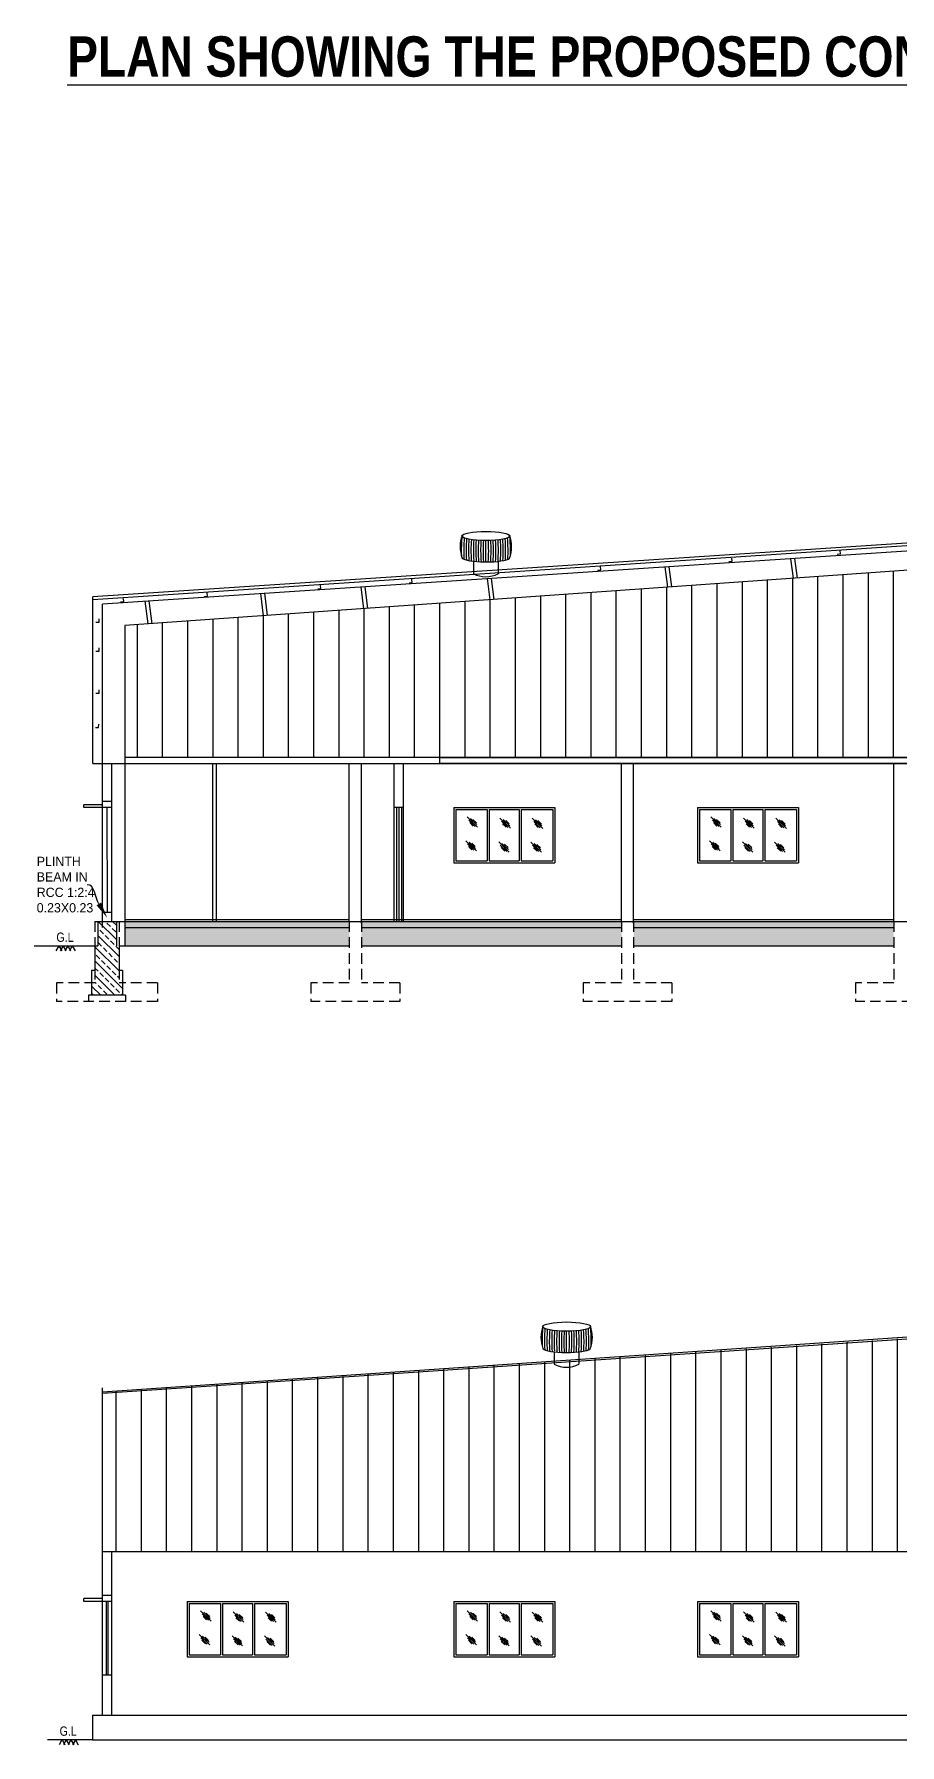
# Model space of a CAD drawing. Header units: metres. Extents: x 1422408 to 2267706, y 3009 to 80428.
# Drawn here: x 2267363.8 to 2267385.27, y 3115.99 to 3158.41 of the extents above; entities that cross this region are included whole.
import ezdxf
from ezdxf import colors
from ezdxf.entities.mleader import LeaderData, LeaderLine
from ezdxf.math import Vec2, Vec3

# ---------------------------------------------------------------- set-up
doc = ezdxf.new("R2010")
doc.units = ezdxf.units.M
doc.header["$LTSCALE"] = 3.5
doc.header["$MEASUREMENT"] = 0
doc.linetypes.add('DASHED2', pattern=[0.375, 0.25, -0.125])
doc.layers.get('0').update_dxf_attribs({"linetype": 'CONTINUOUS'})
doc.layers.add('Soolagiri', color=6, linetype='CONTINUOUS')
doc.layers.add('walls', color=41, linetype='CONTINUOUS')
doc.styles.add('K', font='swissc.ttf', dxfattribs={"height": 0.25})
doc.styles.add('site master', font='swissc.ttf', dxfattribs={"height": 0.8})
doc.styles.add('sunahari', font='framd.ttf', dxfattribs={"height": 0.3})

# ---------------------------------------------------------------- blocks, each defined once
blk = doc.blocks.new('A$C592862AF')
at = {"layer": 'Soolagiri', "ltscale": 0.1}
for p, q in [((0.531, 0.215), (0.531, 0.658)), ((0.274, 0.24), (0.274, -0.027)), ((0.783, 0.24), (0.783, -0.027))]:
    blk.add_line(p, q, dxfattribs=at)
for centre, radius, start, end in [((0.685, 0.533), 0.685, 160.2029, 200.1397), ((3.699, 0.447), 3.676, 175.2224, 181.4913), ((3.699, 0.447), 3.626, 175.8022, 182.7483), ((-2.637, 0.447), 3.626, 357.235, 4.1985), ((0.378, 0.533), 0.685, 339.4087, 19.7971), ((-2.637, 0.447), 3.676, 358.5152, 4.7713), ((3.699, 0.447), 3.576, 175.9967, 183.0655), ((3.699, 0.447), 3.526, 176.1188, 183.2978), ((3.699, 0.447), 3.476, 176.1997, 183.4872), ((3.699, 0.447), 3.426, 176.2511, 183.3433), ((3.699, 0.447), 3.376, 176.2785, 183.7869), ((3.699, 0.447), 3.326, 176.2852, 183.9075), ((3.699, 0.447), 3.276, 176.2725, 184.0117), ((3.699, 0.447), 3.226, 176.241, 184.1006), ((-2.637, 0.447), 3.226, 355.8986, 3.759), ((-2.637, 0.447), 3.276, 355.9866, 3.7276), ((-2.637, 0.447), 3.326, 356.09, 3.7149), ((-2.637, 0.447), 3.376, 356.2097, 3.7216), ((-2.637, 0.447), 3.426, 356.3475, 3.7491), ((-2.637, 0.447), 3.476, 356.507, 3.8005), ((-2.686, 0.436), 3.576, 356.9242, 4.0038), ((-2.637, 0.447), 3.576, 356.9242, 4.0038), ((0.529, 0.463), 0.552, 242.5754, 297.4246)]:
    blk.add_arc(centre, radius, start, end, dxfattribs=at)
blk.add_ellipse((0.531, 0.752), major_axis=(-0.495, 0), ratio=0.191406, dxfattribs=at)
blk.add_ellipse((0.532, 0.31), major_axis=(-0.495, 0), ratio=0.191406, start_param=0.135875, end_param=2.951606, dxfattribs=at)
blk = doc.blocks.new('A$C3C6135CD')
at = {"layer": 'walls', "ltscale": 0.1, "xscale": 1.199999999998907, "yscale": 1.199999999998907, "zscale": 1.199999999998907}
blk.add_blockref('A$C592862AF', (-0.005, 0.098), dxfattribs=at)

msp = doc.modelspace()

# ---------------------------------------------------------------- hatches: boundary and pattern name
at = {"lineweight": -3}
h = msp.add_hatch(dxfattribs=at)
h.set_pattern_fill('ANSI31', scale=5, angle=45, style=0)
h.set_pattern_definition([(90, (2298106.9877, 18612.8175), (-0.625, 0), [])])
h.paths.add_polyline_path([(2267394.15428, 3145.73261), (2267366.05217, 3143.74473), (2267366.05217, 3140.47126), (2267394.21571, 3140.47126)])
h.paths.add_polyline_path([(2267402.76715, 3146.34186), (2267394.60026, 3145.76416), (2267394.65861, 3140.47126), (2267402.7957, 3140.47126)])
h.paths.add_polyline_path([(2267413.09106, 3146.81671), (2267411.21684, 3146.93922), (2267403.0683, 3146.36317), (2267403.0957, 3140.47126), (2267409.7957, 3140.47126), (2267413.0857, 3140.47126)])
h.paths.add_polyline_path([(2267423.09109, 3146.15999), (2267413.68078, 3146.77798), (2267413.6857, 3140.47126), (2267423.0557, 3140.47126)])
h.paths.add_polyline_path([(2267427.71202, 3145.85653), (2267423.67466, 3146.12167), (2267423.6557, 3140.47126), (2267427.6857, 3140.47126)])
h.paths.add_polyline_path([(2267456.33696, 3144.03384), (2267428.3141, 3145.81699), (2267428.2857, 3140.47126), (2267456.35184, 3140.47126)])
h = msp.add_hatch(dxfattribs=at)
h.set_pattern_fill('ANSI33', angle=90, style=0)
h.set_pattern_definition([(135, (2298086.56884, 18616.87948), (-0.1767766953, -0.1767766953), []), (135, (2298086.56884, 18617.05626), (-0.1767766953, -0.1767766953), [0.125, -0.0625])])
h.paths.add_polyline_path([(2267365.91009, 3135.79962), (2267365.84084, 3135.79962), (2267365.84084, 3136.40926), (2267365.38363, 3136.40926), (2267365.38363, 3135.79962), (2267365.31009, 3135.79962), (2267365.31009, 3134.88534), (2267365.22854, 3134.88534), (2267365.22854, 3134.57775), (2267365.99056, 3134.57775), (2267365.99056, 3134.88534), (2267365.91009, 3134.88534)])
h = msp.add_hatch(dxfattribs=at)
h.set_pattern_fill('AR-CONC', scale=0.02, style=0)
h.set_pattern_definition([(50, (2298094.70931, 18616.87948), (0.1434520365, -0.012550427), [0.015, -0.165]), (355, (2298094.7093, 18616.87948), (-0.0277502667, 0.15043842674), [0.012, -0.132]), (100.45144446, (2298094.72126, 18616.87843), (0.11570176935, 0.1378879982), [0.0127480384, -0.1402284224]), (46.1842, (2298094.7093, 18616.91948), (0.2134482661, -0.0331038562), [0.0225, -0.2475]), (96.6356355, (2298094.7271, 18616.91672), (0.1869323891, 0.1948237202), [0.0191220684, -0.210342752]), (351.184164, (2298094.7093, 18616.91948), (0.186932389, 0.19482372), [0.018, -0.1980000002]), (21, (2298094.72931, 18616.90948), (0.11938141042, -0.08052377813), [0.015, -0.165]), (326, (2298094.7293, 18616.90948), (0.0486630664, 0.145030009), [0.012, -0.132]), (71.45144474, (2298094.73926, 18616.90277), (0.16804447535, 0.06450623056), [0.012748038, -0.1402284224]), (37.5, (2298094.709307, 18616.87948), (0.00243197106, 0.06657877077), [0, -0.1304, 0, -0.134, 0, -0.1325]), (7.5, (2298094.70931, 18616.87948), (0.05261390749, 0.07888234238), [0, -0.0764, 0, -0.1274, 0, -0.0505]), (327.5, (2298094.664707, 18616.87948), (0.106764487234, -0.00451097435), [0, -0.05, 0, -0.156, 0, -0.207]), (317.5, (2298094.64471, 18616.87948), (0.11663723387, 0.02002099647), [0, -0.065, 0, -0.1036, 0, -0.147])])
h.paths.add_polyline_path([(2267378.36684, 3136.40926), (2267379.26684, 3136.40926), (2267366.05217, 3136.4102), (2267366.05217, 3136.2602), (2267371.61684, 3136.25981), (2267371.61684, 3136.40926), (2267371.91684, 3136.40926), (2267371.91684, 3136.25978), (2267378.36684, 3136.25932)])
h = msp.add_hatch(dxfattribs=at)
h.set_pattern_fill('AR-SAND', scale=0.08, style=0)
h.set_pattern_definition([(37.5, (2298094.70931, 18616.87948), (-0.00503946865, 0.1541459015), [0, -0.1216, 0, -0.136, 0, -0.13]), (7.5, (2298094.7093, 18616.87948), (0.1415821364, 0.2257716852), [0, -0.0656, 0, -0.1096, 0, -0.042]), (327.5, (2298094.61091, 18616.87948), (0.24913134894, 0.0004527243), [0, -0.04, 0, -0.144, 0, -0.188]), (317.5, (2298094.6109, 18616.87948), (0.2404901284, 0.0702140452), [0, -0.02, 0, -0.0944, 0, -0.108])])
h.paths.add_polyline_path([(2267371.61684, 3135.79962), (2267371.61684, 3136.25926), (2267366.05217, 3136.25926), (2267366.05217, 3135.79962)])
h.paths.add_polyline_path([(2267378.36684, 3135.79942), (2267378.36684, 3136.25926), (2267371.91684, 3136.25926), (2267371.91684, 3135.79962), (2267374.05482, 3135.79962)])
h = msp.add_hatch(dxfattribs=at)
h.set_pattern_fill('AR-CONC', scale=0.02, style=0)
h.set_pattern_definition([(50, (2298100.97931, 18616.87948), (0.1434520365, -0.012550427), [0.015, -0.165]), (355, (2298100.9793, 18616.87948), (-0.0277502667, 0.15043842674), [0.012, -0.132]), (100.45144446, (2298100.99126, 18616.87843), (0.11570176935, 0.1378879982), [0.0127480384, -0.1402284224]), (46.1842, (2298100.9793, 18616.91948), (0.2134482661, -0.0331038562), [0.0225, -0.2475]), (96.6356355, (2298100.9971, 18616.91672), (0.1869323891, 0.1948237202), [0.0191220684, -0.210342752]), (351.184164, (2298100.9793, 18616.91948), (0.186932389, 0.19482372), [0.018, -0.1980000002]), (21, (2298100.99931, 18616.90948), (0.11938141042, -0.08052377813), [0.015, -0.165]), (326, (2298100.9993, 18616.90948), (0.0486630664, 0.145030009), [0.012, -0.132]), (71.45144474, (2298101.00926, 18616.90277), (0.16804447535, 0.06450623056), [0.012748038, -0.1402284224]), (37.5, (2298100.979307, 18616.87948), (0.00243197106, 0.06657877077), [0, -0.1304, 0, -0.134, 0, -0.1325]), (7.5, (2298100.97931, 18616.87948), (0.05261390749, 0.07888234238), [0, -0.0764, 0, -0.1274, 0, -0.0505]), (327.5, (2298100.934707, 18616.87948), (0.106764487234, -0.00451097435), [0, -0.05, 0, -0.156, 0, -0.207]), (317.5, (2298100.91471, 18616.87948), (0.11663723387, 0.02002099647), [0, -0.065, 0, -0.1036, 0, -0.147])])
h.paths.add_polyline_path([(2267385.11684, 3136.25926), (2267385.11684, 3136.40926), (2267378.66684, 3136.40926), (2267378.66684, 3136.25926)])
h = msp.add_hatch(dxfattribs=at)
h.set_pattern_fill('AR-SAND', scale=0.08, style=0)
h.set_pattern_definition([(37.5, (2298100.97931, 18616.87948), (-0.00503946865, 0.1541459015), [0, -0.1216, 0, -0.136, 0, -0.13]), (7.5, (2298100.9793, 18616.87948), (0.1415821364, 0.2257716852), [0, -0.0656, 0, -0.1096, 0, -0.042]), (327.5, (2298100.88091, 18616.87948), (0.24913134894, 0.0004527243), [0, -0.04, 0, -0.144, 0, -0.188]), (317.5, (2298100.8809, 18616.87948), (0.2404901284, 0.0702140452), [0, -0.02, 0, -0.0944, 0, -0.108])])
h.paths.add_polyline_path([(2267385.11684, 3135.7994), (2267385.11684, 3136.25926), (2267378.66684, 3136.25926), (2267378.66684, 3135.79962), (2267380.32482, 3135.79962)])
h = msp.add_hatch(dxfattribs=at)
h.set_pattern_fill('ANSI31', scale=5, angle=45, style=0)
h.set_pattern_definition([(90, (2298107.0872, 18574.57995), (-0.625, 0), [])])
edge = h.paths.add_edge_path()
edge.add_line((2267456.94074, 3124.76434), (2267430.28257, 3126.51046))
edge.add_arc((2267429.99948, 3126.57609), 0.2906, 194.030278, 346.94782, ccw=False)
edge.add_line((2267429.71756, 3126.50564), (2267418.58815, 3127.30189))
edge.add_arc((2267418.20912, 3127.32831), 0.37995, 231.621827, 356.012441, ccw=False)
edge.add_line((2267417.97323, 3127.03046), (2267417.98054, 3127.34301))
edge.add_line((2267417.98054, 3127.34301), (2267411.2247, 3127.80022))
edge.add_line((2267411.2247, 3127.80022), (2267404.65339, 3127.284))
edge.add_line((2267404.65339, 3127.284), (2267404.67373, 3127.35632))
edge.add_arc((2267404.35598, 3127.47382), 0.33878, 208.065233, 339.706364, ccw=False)
edge.add_line((2267404.05703, 3127.31443), (2267365.49379, 3124.74015))
edge.add_line((2267365.49379, 3124.74015), (2267365.49784, 3120.78108))
edge.add_line((2267365.49784, 3120.78108), (2267386.01521, 3120.78108))
edge.add_line((2267386.01521, 3120.78108), (2267386.24521, 3120.78291))
edge.add_line((2267386.24521, 3120.78291), (2267409.89521, 3120.78108))
edge.add_line((2267409.89521, 3120.78108), (2267456.93684, 3120.78108))
edge.add_line((2267456.93684, 3120.78108), (2267456.94074, 3124.76434))

# ---------------------------------------------------------------- linework, layer by layer
at = {"color": 7}
for p, q in [((2267411.21684, 3147.49093), (2267365.25684, 3144.46204)), ((2267411.22077, 3147.44109), (2267365.25684, 3144.38074)), ((2267411.23259, 3147.29155), (2267365.49684, 3144.28038)), ((2267411.26015, 3146.94264), (2267366.05217, 3143.74473)), ((2267379.51512, 3144.69707), (2267379.45194, 3145.19916)), ((2267379.61502, 3144.70414), (2267379.5519, 3145.20574)), ((2267382.62765, 3144.91724), (2267382.56638, 3145.40421)), ((2267382.72755, 3144.92431), (2267382.66634, 3145.41079)), ((2267371.98055, 3144.16409), (2267371.91276, 3144.7028)), ((2267372.08045, 3144.17116), (2267372.01272, 3144.70938)), ((2267375.10979, 3144.38545), (2267375.04392, 3144.90895)), ((2267375.20969, 3144.39251), (2267375.14388, 3144.91553)), ((2267365.25684, 3140.32126), (2267365.25684, 3144.46204)), ((2267365.49684, 3136.25926), (2267365.49684, 3144.28038)), ((2267366.62839, 3143.78549), (2267366.55732, 3144.3502)), ((2267366.72828, 3143.79256), (2267366.65729, 3144.35678)), ((2267369.48928, 3143.98787), (2267369.41997, 3144.53867)), ((2267369.58918, 3143.99493), (2267369.51993, 3144.54526)), ((2267385.9157, 3140.47126), (2267366.05217, 3140.47126)), ((2267373.11637, 3140.47126), (2267372.87637, 3140.47126)), ((2267365.25684, 3140.32126), (2267457.17931, 3140.32126)), ((2267365.49684, 3136.40926), (2267365.49684, 3140.32126)), ((2267365.72684, 3136.40926), (2267365.72684, 3140.32126)), ((2267374.21108, 3139.23072), (2267374.21108, 3137.86072)), ((2267374.21108, 3139.23072), (2267376.71108, 3139.23072)), ((2267374.26108, 3139.18072), (2267374.26108, 3137.91072)), ((2267374.26108, 3139.18072), (2267375.03268, 3139.18072)), ((2267375.03268, 3139.18072), (2267375.03268, 3137.91072)), ((2267375.08268, 3139.18072), (2267375.08268, 3137.91072)), ((2267375.08268, 3139.18072), (2267375.82928, 3139.18072)), ((2267375.82928, 3139.18072), (2267375.82928, 3137.91072)), ((2267375.87928, 3139.18072), (2267375.87928, 3137.91072)), ((2267375.87928, 3139.18072), (2267376.66108, 3139.18072)), ((2267376.66108, 3139.18072), (2267376.66108, 3137.91072)), ((2267376.71108, 3139.23072), (2267376.71108, 3137.86072)), ((2267380.25252, 3139.23072), (2267380.25252, 3137.86072)), ((2267380.25252, 3139.23072), (2267382.75252, 3139.23072)), ((2267380.30252, 3139.18072), (2267380.30252, 3137.91072)), ((2267380.30252, 3139.18072), (2267381.07412, 3139.18072)), ((2267381.07412, 3139.18072), (2267381.07412, 3137.91072)), ((2267381.12412, 3139.18072), (2267381.12412, 3137.91072)), ((2267381.12412, 3139.18072), (2267381.87072, 3139.18072)), ((2267381.87072, 3139.18072), (2267381.87072, 3137.91072)), ((2267381.92072, 3139.18072), (2267381.92072, 3137.91072)), ((2267381.92072, 3139.18072), (2267382.70252, 3139.18072)), ((2267382.70252, 3139.18072), (2267382.70252, 3137.91072)), ((2267382.75252, 3139.23072), (2267382.75252, 3137.86072)), ((2267374.53933, 3138.99937), (2267374.80009, 3138.7466)), ((2267374.73721, 3138.76382), (2267374.57793, 3138.92103)), ((2267374.68983, 3138.77183), (2267374.60348, 3138.8581)), ((2267374.78092, 3138.80892), (2267374.61884, 3138.96323)), ((2267374.77145, 3138.85603), (2267374.68253, 3138.93965)), ((2267375.35253, 3138.97044), (2267375.61329, 3138.71767)), ((2267375.55041, 3138.73489), (2267375.39113, 3138.89209)), ((2267375.50303, 3138.74289), (2267375.41668, 3138.82916)), ((2267375.59412, 3138.77999), (2267375.43204, 3138.93429)), ((2267375.58465, 3138.82709), (2267375.49573, 3138.91071)), ((2267376.15271, 3138.96718), (2267376.41347, 3138.71441)), ((2267376.35059, 3138.73163), (2267376.19131, 3138.88884)), ((2267376.30321, 3138.73964), (2267376.21687, 3138.82591)), ((2267376.39431, 3138.77673), (2267376.23222, 3138.93104)), ((2267376.38483, 3138.82384), (2267376.29592, 3138.90746)), ((2267380.58077, 3138.99937), (2267380.84153, 3138.7466)), ((2267380.77865, 3138.76382), (2267380.61938, 3138.92103)), ((2267380.73127, 3138.77183), (2267380.64493, 3138.8581)), ((2267380.82237, 3138.80892), (2267380.66028, 3138.96323)), ((2267380.81289, 3138.85603), (2267380.72398, 3138.93965)), ((2267381.39397, 3138.97044), (2267381.65473, 3138.71767)), ((2267381.59185, 3138.73489), (2267381.43258, 3138.89209)), ((2267381.54447, 3138.74289), (2267381.45813, 3138.82916)), ((2267381.63557, 3138.77999), (2267381.47348, 3138.93429)), ((2267381.62609, 3138.82709), (2267381.53718, 3138.91071)), ((2267382.19416, 3138.96718), (2267382.45492, 3138.71441)), ((2267382.39203, 3138.73163), (2267382.23276, 3138.88884)), ((2267382.34465, 3138.73964), (2267382.25831, 3138.82591)), ((2267382.43575, 3138.77673), (2267382.27367, 3138.93104)), ((2267382.42627, 3138.82384), (2267382.33736, 3138.90746)), ((2267374.5087, 3138.40949), (2267374.76946, 3138.15672)), ((2267374.70658, 3138.17394), (2267374.54731, 3138.33115)), ((2267374.6592, 3138.18195), (2267374.57286, 3138.26822)), ((2267374.7503, 3138.21904), (2267374.58821, 3138.37335)), ((2267374.74082, 3138.26615), (2267374.65191, 3138.34977)), ((2267375.3219, 3138.38056), (2267375.58266, 3138.12779)), ((2267375.51978, 3138.14501), (2267375.36051, 3138.30221)), ((2267375.5635, 3138.19011), (2267375.40141, 3138.34441)), ((2267375.55402, 3138.23721), (2267375.46511, 3138.32083)), ((2267376.12209, 3138.3773), (2267376.38285, 3138.12453)), ((2267376.31996, 3138.14175), (2267376.16069, 3138.29896)), ((2267376.36368, 3138.18685), (2267376.2016, 3138.34116)), ((2267376.3542, 3138.23396), (2267376.26529, 3138.31758)), ((2267380.55015, 3138.40949), (2267380.81091, 3138.15672)), ((2267380.74802, 3138.17394), (2267380.58875, 3138.33115)), ((2267380.70064, 3138.18195), (2267380.6143, 3138.26822)), ((2267380.79174, 3138.21904), (2267380.62966, 3138.37335)), ((2267380.78226, 3138.26615), (2267380.69335, 3138.34977)), ((2267381.36335, 3138.38056), (2267381.62411, 3138.12779)), ((2267381.56122, 3138.14501), (2267381.40195, 3138.30221)), ((2267381.60494, 3138.19011), (2267381.44286, 3138.34441)), ((2267381.59546, 3138.23721), (2267381.50655, 3138.32083)), ((2267382.16353, 3138.3773), (2267382.42429, 3138.12453)), ((2267382.3614, 3138.14175), (2267382.20213, 3138.29896)), ((2267382.40512, 3138.18685), (2267382.24304, 3138.34116)), ((2267382.39564, 3138.23396), (2267382.30673, 3138.31758)), ((2267374.21108, 3137.86072), (2267376.71108, 3137.86072)), ((2267374.26108, 3137.91072), (2267375.03268, 3137.91072)), ((2267375.08268, 3137.91072), (2267375.82928, 3137.91072)), ((2267375.4724, 3138.15301), (2267375.38606, 3138.23928)), ((2267375.87928, 3137.91072), (2267376.66108, 3137.91072)), ((2267376.27258, 3138.14976), (2267376.18624, 3138.23603)), ((2267380.25252, 3137.86072), (2267382.75252, 3137.86072)), ((2267380.30252, 3137.91072), (2267381.07412, 3137.91072)), ((2267381.12412, 3137.91072), (2267381.87072, 3137.91072)), ((2267381.51384, 3138.15301), (2267381.4275, 3138.23928)), ((2267381.92072, 3137.91072), (2267382.70252, 3137.91072)), ((2267382.31402, 3138.14976), (2267382.22768, 3138.23603)), ((2267365.31009, 3136.40926), (2267457.12009, 3136.40926)), ((2267365.38363, 3136.40926), (2267365.38363, 3135.79962)), ((2267365.84084, 3136.40924), (2267365.84084, 3135.79962)), ((2267366.05217, 3136.45926), (2267371.61684, 3136.45926)), ((2267366.05217, 3136.25926), (2267371.61684, 3136.25926)), ((2267371.91684, 3136.45926), (2267378.36684, 3136.45926)), ((2267371.91684, 3136.25926), (2267378.36684, 3136.25926)), ((2267378.66684, 3136.45926), (2267385.11684, 3136.45926)), ((2267378.66684, 3136.25926), (2267385.11684, 3136.25926)), ((2267363.80474, 3135.79962), (2267365.38363, 3135.79962)), ((2267364.41228, 3135.79962), (2267364.34146, 3135.67696)), ((2267364.41594, 3135.79962), (2267364.48676, 3135.67696)), ((2267364.51931, 3135.79962), (2267364.4485, 3135.67696)), ((2267364.51931, 3135.79962), (2267364.59013, 3135.67696)), ((2267364.63663, 3135.79962), (2267364.56581, 3135.67696)), ((2267364.63663, 3135.79962), (2267364.70745, 3135.67696)), ((2267364.74641, 3135.79962), (2267364.67559, 3135.67696)), ((2267364.74641, 3135.79962), (2267364.81723, 3135.67696)), ((2267365.30474, 3135.79962), (2267365.30474, 3135.18736)), ((2267365.91436, 3135.79962), (2267365.91436, 3135.18736)), ((2267365.91436, 3135.79926), (2267371.61684, 3135.79926)), ((2267371.91684, 3135.79926), (2267378.36684, 3135.79926)), ((2267378.66684, 3135.79926), (2267385.11684, 3135.79926)), ((2267365.22854, 3135.18736), (2267365.22854, 3134.57775)), ((2267365.30474, 3135.18736), (2267365.22854, 3135.18736)), ((2267365.99056, 3135.18736), (2267365.91436, 3135.18736)), ((2267365.99056, 3135.18736), (2267365.99056, 3134.57775)), ((2267365.14835, 3134.57775), (2267365.14835, 3134.42534)), ((2267366.06676, 3134.57775), (2267365.14835, 3134.57775)), ((2267366.06676, 3134.57775), (2267366.06676, 3134.42534)), ((2267411.21684, 3127.85115), (2267365.49684, 3124.73247)), ((2267411.21684, 3127.80075), (2267365.49684, 3124.69526)), ((2267365.49684, 3120.63108), (2267365.49684, 3124.84308)), ((2267365.49684, 3120.74169), (2267365.49684, 3124.73247)), ((2267365.49684, 3120.78108), (2267456.93684, 3120.78108)), ((2267365.49684, 3116.71908), (2267365.49684, 3120.63108)), ((2267365.72684, 3116.71908), (2267365.72684, 3120.78108)), ((2267367.59991, 3119.54055), (2267367.59991, 3118.17055)), ((2267367.59991, 3119.54055), (2267370.09991, 3119.54055)), ((2267367.64991, 3119.49055), (2267367.64991, 3118.22055)), ((2267367.64991, 3119.49055), (2267368.42151, 3119.49055)), ((2267367.92816, 3119.3092), (2267368.18893, 3119.05643)), ((2267368.12604, 3119.07365), (2267367.96677, 3119.23085)), ((2267368.07866, 3119.08165), (2267367.99232, 3119.16792)), ((2267368.16976, 3119.11875), (2267368.00767, 3119.27305)), ((2267368.16028, 3119.16585), (2267368.07137, 3119.24947)), ((2267368.42151, 3119.49055), (2267368.42151, 3118.22055)), ((2267368.47151, 3119.49055), (2267368.47151, 3118.22055)), ((2267368.47151, 3119.49055), (2267369.21811, 3119.49055)), ((2267368.74136, 3119.28026), (2267369.00212, 3119.02749)), ((2267368.93924, 3119.04471), (2267368.77997, 3119.20191)), ((2267368.98296, 3119.08981), (2267368.82087, 3119.24411)), ((2267368.97348, 3119.13692), (2267368.88457, 3119.22053)), ((2267369.21811, 3119.49055), (2267369.21811, 3118.22055)), ((2267369.26811, 3119.49055), (2267369.26811, 3118.22055)), ((2267369.26811, 3119.49055), (2267370.04991, 3119.49055)), ((2267369.54155, 3119.27701), (2267369.80231, 3119.02424)), ((2267369.73942, 3119.04146), (2267369.58015, 3119.19866)), ((2267369.78314, 3119.08656), (2267369.62106, 3119.24086)), ((2267369.77366, 3119.13366), (2267369.68475, 3119.21728)), ((2267370.04991, 3119.49055), (2267370.04991, 3118.22055)), ((2267370.09991, 3119.54055), (2267370.09991, 3118.17055)), ((2267374.21108, 3119.54055), (2267374.21108, 3118.17055)), ((2267374.21108, 3119.54055), (2267376.71108, 3119.54055)), ((2267374.26108, 3119.49055), (2267374.26108, 3118.22055)), ((2267374.26108, 3119.49055), (2267375.03268, 3119.49055)), ((2267374.53933, 3119.3092), (2267374.80009, 3119.05643)), ((2267374.73721, 3119.07365), (2267374.57793, 3119.23085)), ((2267374.68983, 3119.08165), (2267374.60348, 3119.16792)), ((2267374.78092, 3119.11875), (2267374.61884, 3119.27305)), ((2267374.77145, 3119.16585), (2267374.68253, 3119.24947)), ((2267375.03268, 3119.49055), (2267375.03268, 3118.22055)), ((2267375.08268, 3119.49055), (2267375.08268, 3118.22055)), ((2267375.08268, 3119.49055), (2267375.82928, 3119.49055)), ((2267375.35253, 3119.28026), (2267375.61329, 3119.02749)), ((2267375.55041, 3119.04471), (2267375.39113, 3119.20191)), ((2267375.59412, 3119.08981), (2267375.43204, 3119.24411)), ((2267375.58465, 3119.13692), (2267375.49573, 3119.22053)), ((2267375.82928, 3119.49055), (2267375.82928, 3118.22055)), ((2267375.87928, 3119.49055), (2267375.87928, 3118.22055)), ((2267375.87928, 3119.49055), (2267376.66108, 3119.49055)), ((2267376.15271, 3119.27701), (2267376.41347, 3119.02424)), ((2267376.35059, 3119.04146), (2267376.19131, 3119.19866)), ((2267376.39431, 3119.08656), (2267376.23222, 3119.24086)), ((2267376.38483, 3119.13366), (2267376.29592, 3119.21728)), ((2267376.66108, 3119.49055), (2267376.66108, 3118.22055)), ((2267376.71108, 3119.54055), (2267376.71108, 3118.17055)), ((2267380.25252, 3119.54055), (2267380.25252, 3118.17055)), ((2267380.25252, 3119.54055), (2267382.75252, 3119.54055)), ((2267380.30252, 3119.49055), (2267380.30252, 3118.22055)), ((2267380.30252, 3119.49055), (2267381.07412, 3119.49055)), ((2267380.58077, 3119.3092), (2267380.84153, 3119.05643)), ((2267380.77865, 3119.07365), (2267380.61938, 3119.23085)), ((2267380.73127, 3119.08165), (2267380.64493, 3119.16792)), ((2267380.82237, 3119.11875), (2267380.66028, 3119.27305)), ((2267380.81289, 3119.16585), (2267380.72398, 3119.24947)), ((2267381.07412, 3119.49055), (2267381.07412, 3118.22055)), ((2267381.12412, 3119.49055), (2267381.12412, 3118.22055)), ((2267381.12412, 3119.49055), (2267381.87072, 3119.49055)), ((2267381.39397, 3119.28026), (2267381.65473, 3119.02749)), ((2267381.59185, 3119.04471), (2267381.43258, 3119.20191)), ((2267381.63557, 3119.08981), (2267381.47348, 3119.24411)), ((2267381.62609, 3119.13692), (2267381.53718, 3119.22053)), ((2267381.87072, 3119.49055), (2267381.87072, 3118.22055)), ((2267381.92072, 3119.49055), (2267381.92072, 3118.22055)), ((2267381.92072, 3119.49055), (2267382.70252, 3119.49055)), ((2267382.19416, 3119.27701), (2267382.45492, 3119.02424)), ((2267382.39203, 3119.04146), (2267382.23276, 3119.19866)), ((2267382.43575, 3119.08656), (2267382.27367, 3119.24086)), ((2267382.42627, 3119.13366), (2267382.33736, 3119.21728)), ((2267382.70252, 3119.49055), (2267382.70252, 3118.22055)), ((2267382.75252, 3119.54055), (2267382.75252, 3118.17055)), ((2267368.89186, 3119.05272), (2267368.80552, 3119.13898)), ((2267369.69204, 3119.04946), (2267369.6057, 3119.13573)), ((2267375.50303, 3119.05272), (2267375.41668, 3119.13898)), ((2267376.30321, 3119.04946), (2267376.21687, 3119.13573)), ((2267381.54447, 3119.05272), (2267381.45813, 3119.13898)), ((2267382.34465, 3119.04946), (2267382.25831, 3119.13573)), ((2267367.89754, 3118.71932), (2267368.1583, 3118.46655)), ((2267368.09541, 3118.48377), (2267367.93614, 3118.64097)), ((2267368.04803, 3118.49177), (2267367.96169, 3118.57804)), ((2267368.13913, 3118.52887), (2267367.97705, 3118.68317)), ((2267368.12965, 3118.57597), (2267368.04074, 3118.65959)), ((2267368.71074, 3118.69038), (2267368.9715, 3118.43761)), ((2267368.90861, 3118.45483), (2267368.74934, 3118.61203)), ((2267368.86123, 3118.46284), (2267368.77489, 3118.5491)), ((2267368.95233, 3118.49993), (2267368.79025, 3118.65423)), ((2267368.94285, 3118.54704), (2267368.85394, 3118.63065)), ((2267369.51092, 3118.68713), (2267369.77168, 3118.43436)), ((2267369.70879, 3118.45158), (2267369.54952, 3118.60878)), ((2267369.66141, 3118.45958), (2267369.57507, 3118.54585)), ((2267369.75251, 3118.49668), (2267369.59043, 3118.65098)), ((2267369.74303, 3118.54378), (2267369.65412, 3118.6274)), ((2267374.5087, 3118.71932), (2267374.76946, 3118.46655)), ((2267374.70658, 3118.48377), (2267374.54731, 3118.64097)), ((2267374.6592, 3118.49177), (2267374.57286, 3118.57804)), ((2267374.7503, 3118.52887), (2267374.58821, 3118.68317)), ((2267374.74082, 3118.57597), (2267374.65191, 3118.65959)), ((2267375.3219, 3118.69038), (2267375.58266, 3118.43761)), ((2267375.51978, 3118.45483), (2267375.36051, 3118.61203)), ((2267375.4724, 3118.46284), (2267375.38606, 3118.5491)), ((2267375.5635, 3118.49993), (2267375.40141, 3118.65423)), ((2267375.55402, 3118.54704), (2267375.46511, 3118.63065)), ((2267376.12209, 3118.68713), (2267376.38285, 3118.43436)), ((2267376.31996, 3118.45158), (2267376.16069, 3118.60878)), ((2267376.27258, 3118.45958), (2267376.18624, 3118.54585)), ((2267376.36368, 3118.49668), (2267376.2016, 3118.65098)), ((2267376.3542, 3118.54378), (2267376.26529, 3118.6274)), ((2267380.55015, 3118.71932), (2267380.81091, 3118.46655)), ((2267380.74802, 3118.48377), (2267380.58875, 3118.64097)), ((2267380.70064, 3118.49177), (2267380.6143, 3118.57804)), ((2267380.79174, 3118.52887), (2267380.62966, 3118.68317)), ((2267380.78226, 3118.57597), (2267380.69335, 3118.65959)), ((2267381.36335, 3118.69038), (2267381.62411, 3118.43761)), ((2267381.56122, 3118.45483), (2267381.40195, 3118.61203)), ((2267381.51384, 3118.46284), (2267381.4275, 3118.5491)), ((2267381.60494, 3118.49993), (2267381.44286, 3118.65423)), ((2267381.59546, 3118.54704), (2267381.50655, 3118.63065)), ((2267382.16353, 3118.68713), (2267382.42429, 3118.43436)), ((2267382.3614, 3118.45158), (2267382.20213, 3118.60878)), ((2267382.31402, 3118.45958), (2267382.22768, 3118.54585)), ((2267382.40512, 3118.49668), (2267382.24304, 3118.65098)), ((2267382.39564, 3118.54378), (2267382.30673, 3118.6274)), ((2267367.59991, 3118.17055), (2267370.09991, 3118.17055)), ((2267367.64991, 3118.22055), (2267368.42151, 3118.22055)), ((2267368.47151, 3118.22055), (2267369.21811, 3118.22055)), ((2267369.26811, 3118.22055), (2267370.04991, 3118.22055)), ((2267374.21108, 3118.17055), (2267376.71108, 3118.17055)), ((2267374.26108, 3118.22055), (2267375.03268, 3118.22055)), ((2267375.08268, 3118.22055), (2267375.82928, 3118.22055)), ((2267375.87928, 3118.22055), (2267376.66108, 3118.22055)), ((2267380.25252, 3118.17055), (2267382.75252, 3118.17055)), ((2267380.30252, 3118.22055), (2267381.07412, 3118.22055)), ((2267381.12412, 3118.22055), (2267381.87072, 3118.22055)), ((2267381.92072, 3118.22055), (2267382.70252, 3118.22055)), ((2267365.24837, 3116.71908), (2267456.93684, 3116.71908)), ((2267365.24837, 3116.71908), (2267365.24837, 3116.10908)), ((2267364.49117, 3116.10908), (2267364.42035, 3115.98642)), ((2267364.49484, 3116.10908), (2267364.56565, 3115.98642)), ((2267364.59821, 3116.10908), (2267364.52739, 3115.98642)), ((2267364.59821, 3116.10908), (2267364.66902, 3115.98642)), ((2267364.71552, 3116.10908), (2267364.64471, 3115.98642)), ((2267364.71552, 3116.10908), (2267364.78634, 3115.98642)), ((2267364.8253, 3116.10908), (2267364.75448, 3115.98642)), ((2267364.8253, 3116.10908), (2267364.89612, 3115.98642)), ((2267371.50317, 3116.10908), (2267411.21684, 3116.10908))]:
    msp.add_line(p, q, dxfattribs=at)
at = {"color": 7, "lineweight": -3}
for p, q in [((2267366.05217, 3143.74473), (2267366.05217, 3135.79926)), ((2267368.22684, 3140.32126), (2267368.22684, 3136.40926)), ((2267368.32684, 3136.40926), (2267368.32684, 3140.32126)), ((2267371.61684, 3136.40926), (2267371.61684, 3140.32126)), ((2267371.91684, 3136.35926), (2267371.91684, 3140.32126)), ((2267372.72684, 3136.40926), (2267372.72684, 3140.32126)), ((2267372.95684, 3140.32126), (2267372.95684, 3136.40926)), ((2267378.36684, 3136.40926), (2267378.36684, 3140.32126)), ((2267378.66684, 3136.35926), (2267378.66684, 3140.32126)), ((2267385.11684, 3136.40926), (2267385.11684, 3140.32126)), ((2267365.6036, 3139.23133), (2267365.61184, 3136.64132)), ((2267372.95684, 3139.23133), (2267372.72684, 3139.23133)), ((2267372.78908, 3139.23133), (2267372.78908, 3136.40926)), ((2267372.84618, 3139.23133), (2267372.84618, 3136.40926)), ((2267372.91144, 3139.23133), (2267372.91144, 3136.40926)), ((2267380.34637, 3139.23072), (2267380.57637, 3139.23072)), ((2267365.24837, 3116.10908), (2267364.13769, 3116.10908)), ((2267365.24837, 3116.10908), (2267458.06603, 3116.10908))]:
    msp.add_line(p, q, dxfattribs=at)
at = {"color": 7, "ltscale": 0.2}
for p, q in [((2267365.03684, 3139.23133), (2267365.03684, 3139.30133)), ((2267365.49684, 3139.30133), (2267365.03684, 3139.30133)), ((2267365.03684, 3119.54115), (2267365.03684, 3119.61115)), ((2267365.49684, 3119.61115), (2267365.03684, 3119.61115))]:
    msp.add_line(p, q, dxfattribs=at)
at = {"color": 7, "ltscale": 0.1}
for p, q in [((2267365.72684, 3139.23133), (2267365.03684, 3139.23133)), ((2267365.72684, 3139.38133), (2267365.49684, 3139.38133)), ((2267365.72684, 3119.69115), (2267365.49684, 3119.69115)), ((2267365.72684, 3119.54115), (2267365.03684, 3119.54115)), ((2267365.59557, 3117.71115), (2267365.59557, 3119.54115)), ((2267365.63825, 3117.71115), (2267365.63825, 3119.54115)), ((2267365.72684, 3117.71115), (2267365.49684, 3117.71115))]:
    msp.add_line(p, q, dxfattribs=at)
at = {"color": 7, "ltscale": 0.4}
msp.add_line((2267365.49684, 3136.64132), (2267365.72684, 3136.64132), dxfattribs=at)
at = {"color": 7, "linetype": 'DASHED2', "ltscale": 0.3}
for p, q in [((2267365.31009, 3136.40926), (2267365.31009, 3134.88534)), ((2267365.91009, 3136.40924), (2267365.91009, 3134.88534)), ((2267371.61684, 3136.40926), (2267371.61684, 3134.88534)), ((2267371.91684, 3136.40924), (2267371.91684, 3134.88534)), ((2267378.36684, 3136.40926), (2267378.36684, 3134.88534)), ((2267378.66684, 3136.40924), (2267378.66684, 3134.88534)), ((2267385.11684, 3136.40926), (2267385.11684, 3134.88534)), ((2267365.31009, 3134.88534), (2267364.36009, 3134.88534)), ((2267364.36009, 3134.88534), (2267364.36009, 3134.42534)), ((2267366.86009, 3134.88534), (2267365.91009, 3134.88534)), ((2267366.86009, 3134.88534), (2267366.86009, 3134.42534)), ((2267371.61684, 3134.88534), (2267370.66684, 3134.88534)), ((2267370.66684, 3134.88534), (2267370.66684, 3134.42534)), ((2267372.86684, 3134.88534), (2267371.91684, 3134.88534)), ((2267372.86684, 3134.88534), (2267372.86684, 3134.42534)), ((2267378.36684, 3134.88534), (2267377.41684, 3134.88534)), ((2267377.41684, 3134.88534), (2267377.41684, 3134.42534)), ((2267379.61684, 3134.88534), (2267378.66684, 3134.88534)), ((2267379.61684, 3134.88534), (2267379.61684, 3134.42534)), ((2267385.11684, 3134.88534), (2267384.16684, 3134.88534)), ((2267384.16684, 3134.88534), (2267384.16684, 3134.42534)), ((2267366.86009, 3134.42534), (2267364.36009, 3134.42534)), ((2267372.86684, 3134.42534), (2267370.66684, 3134.42534)), ((2267379.61684, 3134.42534), (2267377.41684, 3134.42534)), ((2267386.36684, 3134.42534), (2267384.16684, 3134.42534))]:
    msp.add_line(p, q, dxfattribs=at)
at = {"color": 7, "lineweight": 30, "ltscale": 0.1}
for points in [[(2267383.7175, 3145.51398), (2267383.79901, 3145.52197), (2267383.79102, 3145.60348)], [(2267377.76982, 3145.121), (2267377.85133, 3145.12899), (2267377.84334, 3145.2105)], [(2267381.02516, 3145.33178), (2267381.10667, 3145.33976), (2267381.09868, 3145.42127)], [(2267370.83339, 3144.65581), (2267370.9149, 3144.6638), (2267370.90691, 3144.74531)], [(2267373.09817, 3144.8033), (2267373.17968, 3144.81129), (2267373.17169, 3144.8928)], [(2267365.94379, 3144.33144), (2267366.0253, 3144.33943), (2267366.01731, 3144.42094)], [(2267368.01861, 3144.46662), (2267368.10012, 3144.47461), (2267368.09213, 3144.55612)], [(2267365.33058, 3143.83161), (2267365.41248, 3143.8309), (2267365.41319, 3143.9128)], [(2267365.33054, 3143.10954), (2267365.41243, 3143.10883), (2267365.41315, 3143.19073)], [(2267365.33599, 3142.073), (2267365.41789, 3142.07229), (2267365.4186, 3142.15419)], [(2267365.3203, 3141.21819), (2267365.4022, 3141.21748), (2267365.40291, 3141.29938)]]:
    msp.add_lwpolyline(points, dxfattribs=at)
at = {"color": 7, "lineweight": -3}
msp.add_lwpolyline([(2267373.8641, 3140.32126), (2267373.8641, 3140.47126), (2267413.6857, 3140.47126), (2267413.85822, 3140.47126), (2267448.7323, 3140.47099), (2267448.7323, 3140.32126), (2267373.8641, 3140.32126)], dxfattribs=at)

# ---------------------------------------------------------------- block references
at = {"color": 7, "ltscale": 0.1}
for p in [(2267374.37155, 3144.96655), (2267376.37446, 3125.35861)]:
    msp.add_blockref('A$C3C6135CD', p, dxfattribs=at)

# ---------------------------------------------------------------- texts
at = {"color": 7, "style": 'K'}
for p in [(2267364.35528, 3135.90112), (2267364.43417, 3116.21058)]:
    msp.add_text('G.L', height=0.229872, dxfattribs=at).set_placement(p)
at = {"color": 7, "insert": (2267364.62034, 3158.35921), "char_height": 1, "attachment_point": 1, "style": 'site master'}
msp.add_mtext_dynamic_manual_height_columns('\\A1;{\\fSwis721 Cn BT|b1|i0|c0|p34;\\L\\C0;PLAN SHOWING THE PROPOSED CONSTRUCTION OF GROUND FLOOR  INDUSTRIAL BUILDING & GROUND FLOOR &FIRST FLOOR OFFICE BUILDING FOR "M/s.VERITAS ENGINERING"}', width=98.6055607, gutter_width=3, heights=[0], dxfattribs=at)

# ---------------------------------------------------------------- leaders
at = {"color": 7, "ltscale": 0.2}
ml = msp.add_multileader_mtext('Standard', dxfattribs=at)
ml.set_content('PLINTH \\PBEAM IN \\PRCC 1:2:4\\P0.23X0.23', color=4, style='sunahari')
ml.set_leader_properties(color=252)
ml.build(insert=Vec2(0, 0))
ml.multileader.update_dxf_attribs({"leader_type": 2, "text_left_attachment_type": 2, "text_right_attachment_type": 2, "dogleg_length": 0.2, "arrow_head_size": 0.4})
ctx = ml.context
ctx.base_point, ctx.char_height, ctx.arrow_head_size, ctx.landing_gap_size, ctx.plane_origin = Vec3(2267363.53304, 3137.31686), 0.23, 0.4, 0.02, Vec3(2267367.75198, 3139.00688)
ctx.left_attachment, ctx.right_attachment = 2, 2
notes = []
notes.append((ctx, [(0, (1, 1, 0), (2267365.32019, 3137.31686), (-1, 0), 0.2, [(0, [(2267365.61316, 3136.49947)], 0, [])])]))
ctx.mtext.insert, ctx.mtext.flow_direction = Vec3(2267363.86688, 3138.01117), 5
for ctx, leaders in notes:
    for number, flags, end, landing, length, lines in leaders:
        leader = LeaderData()
        leader.index, (leader.has_last_leader_line, leader.has_dogleg_vector, leader.attachment_direction) = number, flags
        leader.last_leader_point, leader.dogleg_vector, leader.dogleg_length = Vec3(end), Vec3(landing), length
        for number, points, colour, breaks in lines:
            line = LeaderLine()
            line.index, line.vertices, line.color, line.breaks = number, Vec3.list(points), colors.encode_raw_color(colour), breaks
            leader.lines.append(line)
        ctx.leaders.append(leader)

doc.saveas('drawing.dxf')
